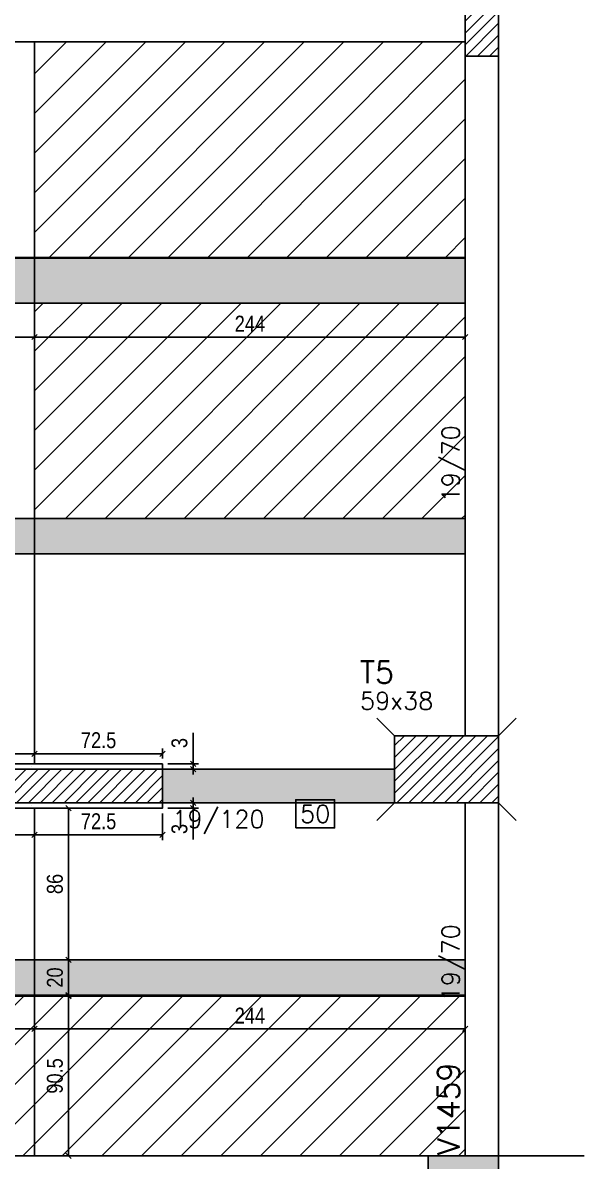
# Model space of a CAD drawing. Extents: x 1860 to 8661, y -614 to 3008.
# Drawn here: x 6780 to 7098, y 1142 to 1787 of the extents above; entities that cross this region are included whole.
import ezdxf
from ezdxf.enums import TextEntityAlignment as Align

# ---------------------------------------------------------------- set-up
doc = ezdxf.new("R2010")
doc.units = 0
for name, color, linetype in [('242', 12, 'Continuous'), ('COTA', 241, 'Continuous'), ('F-DESNIVEL-1', 254, 'Continuous'), ('F-LAJES-R', 254, 'Continuous'), ('F-PILARES-DIM', 172, 'Continuous'), ('F-PILARES-HACH', 174, 'Continuous'), ('F-PILARES-M', 170, 'Continuous'), ('F-PILARES-N', 170, 'Continuous'), ('F-PILARES-NASCE', 4, 'Continuous'), ('F-PILARES-NOME', 170, 'Continuous'), ('F-PILARES-S', 170, 'Continuous'), ('F-PILARES-V', 170, 'Continuous'), ('F-VIGAS', 3, 'Continuous'), ('F-VIGAS-DIM', 2, 'Continuous'), ('F-VIGAS-NOME', 4, 'Continuous'), ('Painéis', 200, 'Continuous')]:
    doc.layers.add(name, color=color, linetype=linetype)
doc.layers.add('F-DESNIVEL-4', color=7, linetype='Continuous', true_color=0xc3f1b6)
doc.layers.add('F-DESNIVEL-6', color=7, linetype='Continuous', true_color=0xffdebd)
doc.layers.add('Hachura', color=251, linetype='Continuous', lineweight=9)
doc.styles.add('COTA TECNICA-50', font='techl___.ttf', dxfattribs={"height": 9})
doc.styles.add('MCP', font='romans.shx')
doc.dimstyles.new('COTA PAINEL-50', dxfattribs={"dimtxt": 9, "dimasz": 3, "dimexe": 3, "dimexo": 3, "dimgap": 3, "dimtad": 1, "dimdec": 1, "dimzin": 12, "dimdsep": 46, "dimtxsty": 'COTA TECNICA-50', "dimblk1": 'OBLIQUE', "dimblk2": 'OBLIQUE', "dimsah": 1, "dimcen": 0.9, "dimclrd": 4, "dimclre": 4, "dimclrt": 240, "dimadec": 1, "dimazin": 3, "dimtfac": 1, "dimtdec": 1, "dimtmove": 0, "dimatfit": 3, "dimfxl": 1, "dimtolj": 1, "dimtzin": 12, "dimarcsym": 0})
pattern_1 = [(45, (4214.506, 480.1385), (-3.367596, 3.367596), [])]

# ---------------------------------------------------------------- blocks, each defined once
blk = doc.blocks.new('*U38')
at = {"layer": 'F-VIGAS-DIM', "color": 1}
blk.add_lwpolyline([(0, 0), (22, 0), (22, 16), (0, 16)], close=True, dxfattribs=at)
at = {"layer": 'F-VIGAS-DIM', "style": 'MCP'}
blk.add_attdef('DIM', text='', height=10, dxfattribs=at).set_placement((11, 8), align=Align.MIDDLE_CENTER)
blk = doc.blocks.new('_Oblique')
at = {"color": 0, "linetype": 'ByBlock', "lineweight": -2}
blk.add_line((-0.5, -0.5), (0.5, 0.5), dxfattribs=at)
blk = doc.blocks.new('*D97')
at = {"layer": 'COTA', "color": 4, "lineweight": -2, "transparency": 16777216}
for p, q in [((6664.51, 1624.64), (6664.51, 1605.51)), ((6786.51, 1624.64), (6786.51, 1605.51)), ((6664.51, 1608.51), (6786.51, 1608.51))]:
    blk.add_line(p, q, dxfattribs=at)
at = {"layer": 'Defpoints', "color": 0, "transparency": 16777216}
for p in [(6664.51, 1627.64), (6786.51, 1627.64), (6786.51, 1608.51)]:
    blk.add_point(p, dxfattribs=at)
at = {"layer": 'COTA', "color": 4, "lineweight": -2, "transparency": 16777216, "xscale": 3, "yscale": 3, "zscale": 3, "rotation": 180}
blk.add_blockref('_Oblique', (6664.51, 1608.51), dxfattribs=at)
at = {"layer": 'COTA', "color": 4, "lineweight": -2, "transparency": 16777216, "xscale": 3, "yscale": 3, "zscale": 3}
blk.add_blockref('_Oblique', (6786.51, 1608.51), dxfattribs=at)
at = {"layer": 'COTA', "color": 240, "transparency": 16777216, "insert": (6725.51, 1616.07), "char_height": 9, "attachment_point": 5, "style": 'COTA TECNICA-50'}
blk.add_mtext('\\A1;122', dxfattribs=at)
blk = doc.blocks.new('*D98')
at = {"layer": 'COTA', "color": 4, "lineweight": -2, "transparency": 16777216}
for p, q in [((6786.51, 1624.64), (6786.51, 1605.51)), ((7030.51, 1624.64), (7030.51, 1605.51)), ((6786.51, 1608.51), (7030.51, 1608.51))]:
    blk.add_line(p, q, dxfattribs=at)
at = {"layer": 'Defpoints', "color": 0, "transparency": 16777216}
for p in [(6786.51, 1627.64), (7030.51, 1627.64), (7030.51, 1608.51)]:
    blk.add_point(p, dxfattribs=at)
at = {"layer": 'COTA', "color": 4, "lineweight": -2, "transparency": 16777216, "xscale": 3, "yscale": 3, "zscale": 3, "rotation": 180}
blk.add_blockref('_Oblique', (6786.51, 1608.51), dxfattribs=at)
at = {"layer": 'COTA', "color": 4, "lineweight": -2, "transparency": 16777216, "xscale": 3, "yscale": 3, "zscale": 3}
blk.add_blockref('_Oblique', (7030.51, 1608.51), dxfattribs=at)
at = {"layer": 'COTA', "color": 240, "transparency": 16777216, "insert": (6908.51, 1616.08), "char_height": 9, "attachment_point": 5, "style": 'COTA TECNICA-50'}
blk.add_mtext('\\A1;244', dxfattribs=at)
blk = doc.blocks.new('*D107')
at = {"layer": 'COTA', "color": 4, "lineweight": -2, "transparency": 16777216}
for p, q in [((6710.01, 1369.64), (6710.01, 1375.44)), ((6786.51, 1369.64), (6786.51, 1375.44)), ((6710.01, 1372.44), (6786.51, 1372.44))]:
    blk.add_line(p, q, dxfattribs=at)
at = {"layer": 'Defpoints', "color": 0, "transparency": 16777216}
for p in [(6786.51, 1372.44), (6710.01, 1366.64), (6786.51, 1366.64)]:
    blk.add_point(p, dxfattribs=at)
at = {"layer": 'COTA', "color": 4, "lineweight": -2, "transparency": 16777216, "xscale": 3, "yscale": 3, "zscale": 3, "rotation": 180}
blk.add_blockref('_Oblique', (6710.01, 1372.44), dxfattribs=at)
at = {"layer": 'COTA', "color": 4, "lineweight": -2, "transparency": 16777216, "xscale": 3, "yscale": 3, "zscale": 3}
blk.add_blockref('_Oblique', (6786.51, 1372.44), dxfattribs=at)
at = {"layer": 'COTA', "color": 240, "transparency": 16777216, "insert": (6748.26, 1380.04), "char_height": 9, "attachment_point": 5, "style": 'COTA TECNICA-50'}
blk.add_mtext('\\A1;76.5', dxfattribs=at)
blk = doc.blocks.new('*D108')
at = {"layer": 'COTA', "color": 4, "lineweight": -2, "transparency": 16777216}
for p, q in [((6786.51, 1369.64), (6786.51, 1375.44)), ((6859.01, 1369.64), (6859.01, 1375.44)), ((6786.51, 1372.44), (6859.01, 1372.44))]:
    blk.add_line(p, q, dxfattribs=at)
at = {"layer": 'Defpoints', "color": 0, "transparency": 16777216}
for p in [(6859.01, 1372.44), (6786.51, 1366.64), (6859.01, 1366.64)]:
    blk.add_point(p, dxfattribs=at)
at = {"layer": 'COTA', "color": 4, "lineweight": -2, "transparency": 16777216, "xscale": 3, "yscale": 3, "zscale": 3, "rotation": 180}
blk.add_blockref('_Oblique', (6786.51, 1372.44), dxfattribs=at)
at = {"layer": 'COTA', "color": 4, "lineweight": -2, "transparency": 16777216, "xscale": 3, "yscale": 3, "zscale": 3}
blk.add_blockref('_Oblique', (6859.01, 1372.44), dxfattribs=at)
at = {"layer": 'COTA', "color": 240, "transparency": 16777216, "insert": (6822.76, 1380.04), "char_height": 9, "attachment_point": 5, "style": 'COTA TECNICA-50'}
blk.add_mtext('\\A1;72.5', dxfattribs=at)
blk = doc.blocks.new('*D110')
at = {"layer": 'COTA', "color": 4, "lineweight": -2, "transparency": 16777216}
for p, q in [((6876.33, 1366.64), (6876.33, 1384.34)), ((6862.01, 1366.64), (6879.33, 1366.64)), ((6862.11, 1363.64), (6879.33, 1363.64)), ((6876.33, 1363.64), (6876.33, 1366.64)), ((6876.33, 1363.64), (6876.33, 1360.64))]:
    blk.add_line(p, q, dxfattribs=at)
at = {"layer": 'Defpoints', "color": 0, "transparency": 16777216}
for p in [(6859.01, 1366.64), (6859.11, 1363.64), (6876.33, 1366.64)]:
    blk.add_point(p, dxfattribs=at)
at = {"layer": 'COTA', "color": 4, "lineweight": -2, "transparency": 16777216, "xscale": 3, "yscale": 3, "zscale": 3}
for p, rotation in [((6876.33, 1366.64), 270), ((6876.33, 1363.64), 90)]:
    blk.add_blockref('_Oblique', p, dxfattribs=dict(at, rotation=rotation))
at = {"layer": 'COTA', "color": 240, "transparency": 16777216, "insert": (6868.63, 1378.49), "char_height": 9, "attachment_point": 5, "rotation": 90, "style": 'COTA TECNICA-50'}
blk.add_mtext('\\A1;3', dxfattribs=at)
blk = doc.blocks.new('*D128')
at = {"layer": 'COTA', "color": 4, "lineweight": -2, "transparency": 16777216}
for p, q in [((6542.51, 1232.14), (6542.51, 1213.52)), ((6786.51, 1232.14), (6786.51, 1213.52)), ((6542.51, 1216.52), (6786.51, 1216.52))]:
    blk.add_line(p, q, dxfattribs=at)
at = {"layer": 'Defpoints', "color": 0, "transparency": 16777216}
for p in [(6542.51, 1235.14), (6786.51, 1235.14), (6786.51, 1216.52)]:
    blk.add_point(p, dxfattribs=at)
at = {"layer": 'COTA', "color": 4, "lineweight": -2, "transparency": 16777216, "xscale": 3, "yscale": 3, "zscale": 3, "rotation": 180}
blk.add_blockref('_Oblique', (6542.51, 1216.52), dxfattribs=at)
at = {"layer": 'COTA', "color": 4, "lineweight": -2, "transparency": 16777216, "xscale": 3, "yscale": 3, "zscale": 3}
blk.add_blockref('_Oblique', (6786.51, 1216.52), dxfattribs=at)
at = {"layer": 'COTA', "color": 240, "transparency": 16777216, "insert": (6664.51, 1224.08), "char_height": 9, "attachment_point": 5, "style": 'COTA TECNICA-50'}
blk.add_mtext('\\A1;244', dxfattribs=at)
blk = doc.blocks.new('*D129')
at = {"layer": 'COTA', "color": 4, "lineweight": -2, "transparency": 16777216}
for p, q in [((6786.51, 1232.14), (6786.51, 1213.52)), ((7030.51, 1232.14), (7030.51, 1213.52)), ((6786.51, 1216.52), (7030.51, 1216.52))]:
    blk.add_line(p, q, dxfattribs=at)
at = {"layer": 'Defpoints', "color": 0, "transparency": 16777216}
for p in [(6786.51, 1235.14), (7030.51, 1235.14), (7030.51, 1216.52)]:
    blk.add_point(p, dxfattribs=at)
at = {"layer": 'COTA', "color": 4, "lineweight": -2, "transparency": 16777216, "xscale": 3, "yscale": 3, "zscale": 3, "rotation": 180}
blk.add_blockref('_Oblique', (6786.51, 1216.52), dxfattribs=at)
at = {"layer": 'COTA', "color": 4, "lineweight": -2, "transparency": 16777216, "xscale": 3, "yscale": 3, "zscale": 3}
blk.add_blockref('_Oblique', (7030.51, 1216.52), dxfattribs=at)
at = {"layer": 'COTA', "color": 240, "transparency": 16777216, "insert": (6908.51, 1224.08), "char_height": 9, "attachment_point": 5, "style": 'COTA TECNICA-50'}
blk.add_mtext('\\A1;244', dxfattribs=at)
blk = doc.blocks.new('*D130')
at = {"layer": 'COTA', "color": 4, "lineweight": -2, "transparency": 16777216}
for p, q in [((6789.51, 1235.14), (6808.63, 1235.14)), ((6805.63, 1144.64), (6805.63, 1235.14)), ((6789.51, 1144.64), (6808.63, 1144.64))]:
    blk.add_line(p, q, dxfattribs=at)
at = {"layer": 'Defpoints', "color": 0, "transparency": 16777216}
for p in [(6786.51, 1235.14), (6805.63, 1235.14), (6786.51, 1144.64)]:
    blk.add_point(p, dxfattribs=at)
at = {"layer": 'COTA', "color": 4, "lineweight": -2, "transparency": 16777216, "xscale": 3, "yscale": 3, "zscale": 3}
for p, rotation in [((6805.63, 1235.14), 90), ((6805.63, 1144.64), 270)]:
    blk.add_blockref('_Oblique', p, dxfattribs=dict(at, rotation=rotation))
at = {"layer": 'COTA', "color": 240, "transparency": 16777216, "insert": (6798, 1189.89), "char_height": 9, "attachment_point": 5, "rotation": 90, "style": 'COTA TECNICA-50'}
blk.add_mtext('\\A1;90.5', dxfattribs=at)
blk = doc.blocks.new('*D131')
at = {"layer": 'COTA', "color": 4, "lineweight": -2, "transparency": 16777216}
for p, q in [((6789.51, 1341.64), (6808.63, 1341.64)), ((6805.63, 1255.64), (6805.63, 1341.64)), ((6789.51, 1255.64), (6808.63, 1255.64))]:
    blk.add_line(p, q, dxfattribs=at)
at = {"layer": 'Defpoints', "color": 0, "transparency": 16777216}
for p in [(6786.51, 1341.64), (6805.63, 1341.64), (6786.51, 1255.64)]:
    blk.add_point(p, dxfattribs=at)
at = {"layer": 'COTA', "color": 4, "lineweight": -2, "transparency": 16777216, "xscale": 3, "yscale": 3, "zscale": 3}
for p, rotation in [((6805.63, 1341.64), 90), ((6805.63, 1255.64), 270)]:
    blk.add_blockref('_Oblique', p, dxfattribs=dict(at, rotation=rotation))
at = {"layer": 'COTA', "color": 240, "transparency": 16777216, "insert": (6798.02, 1298.64), "char_height": 9, "attachment_point": 5, "rotation": 90, "style": 'COTA TECNICA-50'}
blk.add_mtext('\\A1;86', dxfattribs=at)
blk = doc.blocks.new('*D388')
at = {"layer": 'COTA', "color": 4, "lineweight": -2, "transparency": 16777216}
for p, q in [((6789.51, 1255.64), (6808.63, 1255.64)), ((6805.63, 1235.64), (6805.63, 1255.64)), ((6789.51, 1235.64), (6808.63, 1235.64))]:
    blk.add_line(p, q, dxfattribs=at)
at = {"layer": 'Defpoints', "color": 0, "transparency": 16777216}
for p in [(6786.51, 1255.64), (6805.63, 1255.64), (6786.51, 1235.64)]:
    blk.add_point(p, dxfattribs=at)
at = {"layer": 'COTA', "color": 4, "lineweight": -2, "transparency": 16777216, "xscale": 3, "yscale": 3, "zscale": 3}
for p, rotation in [((6805.63, 1255.64), 90), ((6805.63, 1235.64), 270)]:
    blk.add_blockref('_Oblique', p, dxfattribs=dict(at, rotation=rotation))
at = {"layer": 'COTA', "color": 240, "transparency": 16777216, "insert": (6798.04, 1245.64), "char_height": 9, "attachment_point": 5, "rotation": 90, "style": 'COTA TECNICA-50'}
blk.add_mtext('\\A1;20', dxfattribs=at)
blk = doc.blocks.new('*D394')
at = {"layer": 'COTA', "color": 4, "lineweight": -2, "transparency": 16777216}
for p, q in [((6710.01, 1338.64), (6710.01, 1323.51)), ((6786.51, 1338.64), (6786.51, 1323.51)), ((6710.01, 1326.51), (6786.51, 1326.51))]:
    blk.add_line(p, q, dxfattribs=at)
at = {"layer": 'Defpoints', "color": 0, "transparency": 16777216}
for p in [(6710.01, 1341.64), (6786.51, 1341.64), (6786.51, 1326.51)]:
    blk.add_point(p, dxfattribs=at)
at = {"layer": 'COTA', "color": 4, "lineweight": -2, "transparency": 16777216, "xscale": 3, "yscale": 3, "zscale": 3, "rotation": 180}
blk.add_blockref('_Oblique', (6710.01, 1326.51), dxfattribs=at)
at = {"layer": 'COTA', "color": 4, "lineweight": -2, "transparency": 16777216, "xscale": 3, "yscale": 3, "zscale": 3}
blk.add_blockref('_Oblique', (6786.51, 1326.51), dxfattribs=at)
at = {"layer": 'COTA', "color": 240, "transparency": 16777216, "insert": (6748.26, 1334.11), "char_height": 9, "attachment_point": 5, "style": 'COTA TECNICA-50'}
blk.add_mtext('\\A1;76.5', dxfattribs=at)
blk = doc.blocks.new('*D395')
at = {"layer": 'COTA', "color": 4, "lineweight": -2, "transparency": 16777216}
for p, q in [((6786.51, 1338.64), (6786.51, 1323.51)), ((6859.01, 1338.64), (6859.01, 1323.51)), ((6786.51, 1326.51), (6859.01, 1326.51))]:
    blk.add_line(p, q, dxfattribs=at)
at = {"layer": 'Defpoints', "color": 0, "transparency": 16777216}
for p in [(6786.51, 1341.64), (6859.01, 1341.64), (6859.01, 1326.51)]:
    blk.add_point(p, dxfattribs=at)
at = {"layer": 'COTA', "color": 4, "lineweight": -2, "transparency": 16777216, "xscale": 3, "yscale": 3, "zscale": 3, "rotation": 180}
blk.add_blockref('_Oblique', (6786.51, 1326.51), dxfattribs=at)
at = {"layer": 'COTA', "color": 4, "lineweight": -2, "transparency": 16777216, "xscale": 3, "yscale": 3, "zscale": 3}
blk.add_blockref('_Oblique', (6859.01, 1326.51), dxfattribs=at)
at = {"layer": 'COTA', "color": 240, "transparency": 16777216, "insert": (6822.76, 1334.11), "char_height": 9, "attachment_point": 5, "style": 'COTA TECNICA-50'}
blk.add_mtext('\\A1;72.5', dxfattribs=at)
blk = doc.blocks.new('*D396')
at = {"layer": 'COTA', "color": 4, "lineweight": -2, "transparency": 16777216}
for p, q in [((6862.01, 1344.64), (6879.33, 1344.64)), ((6862.01, 1341.64), (6879.33, 1341.64)), ((6876.33, 1344.64), (6876.33, 1347.64)), ((6876.33, 1344.64), (6876.33, 1341.64)), ((6876.33, 1341.64), (6876.33, 1323.94))]:
    blk.add_line(p, q, dxfattribs=at)
at = {"layer": 'Defpoints', "color": 0, "transparency": 16777216}
for p in [(6859.01, 1344.64), (6859.01, 1341.64), (6876.33, 1341.64)]:
    blk.add_point(p, dxfattribs=at)
at = {"layer": 'COTA', "color": 4, "lineweight": -2, "transparency": 16777216, "xscale": 3, "yscale": 3, "zscale": 3}
for p, rotation in [((6876.33, 1344.64), 270), ((6876.33, 1341.64), 90)]:
    blk.add_blockref('_Oblique', p, dxfattribs=dict(at, rotation=rotation))
at = {"layer": 'COTA', "color": 240, "transparency": 16777216, "insert": (6868.63, 1329.79), "char_height": 9, "attachment_point": 5, "rotation": 90, "style": 'COTA TECNICA-50'}
blk.add_mtext('\\A1;3', dxfattribs=at)

msp = doc.modelspace()

# ---------------------------------------------------------------- hatches: boundary and pattern name
at = {"layer": 'F-DESNIVEL-6', "linetype": 'Continuous'}
msp.add_hatch(color=256, dxfattribs=at).paths.add_polyline_path([(7009.51, 1125.64), (7049.51, 1125.64), (7049.51, 1144.64), (7009.51, 1144.64)], flags=16)
at = {"layer": 'F-PILARES-HACH', "linetype": 'Continuous'}
h = msp.add_hatch(dxfattribs=at)
h.set_pattern_fill('ANSI31', color=256, scale=1.5, style=0)
h.set_pattern_definition(pattern_1)
h.paths.add_polyline_path([(7030.51, 1767.64), (7049.51, 1767.64), (7049.51, 1894.64), (7030.51, 1894.64)], flags=16)
h = msp.add_hatch(dxfattribs=at)
h.set_pattern_fill('ANSI31', color=256, scale=1.5, style=0)
h.set_pattern_definition(pattern_1)
h.paths.add_polyline_path([(6990.51, 1344.64), (7049.51, 1344.64), (7049.51, 1382.64), (6990.51, 1382.64)], flags=16)
h = msp.add_hatch(dxfattribs=at)
h.set_pattern_fill('ANSI31', color=256, scale=1.5, style=0)
h.set_pattern_definition(pattern_1)
h.paths.add_polyline_path([(6710.01, 1344.64), (6859.01, 1344.64), (6859.01, 1363.64), (6710.01, 1363.64)], flags=16)
at = {"layer": 'Hachura', "linetype": 'ByBlock'}
h = msp.add_hatch(dxfattribs=at)
h.set_pattern_fill('ANSI31', color=256, scale=5)
h.paths.add_polyline_path([(6528.51, 1653.64), (6528.51, 1775.64), (6284.51, 1775.64), (6284.51, 1771.14), (6284.51, 1653.64)])
h.paths.add_polyline_path([(6528.51, 1505.64), (6528.51, 1627.64), (6284.51, 1627.64), (6284.51, 1505.64)])
h.paths.add_polyline_path([(6528.51, 1485.64), (6284.51, 1485.64), (6284.51, 1363.64), (6528.51, 1363.64)])
h.paths.add_polyline_path([(7030.51, 1653.64), (7030.51, 1767.64), (7030.51, 1775.64), (6786.51, 1775.64), (6786.51, 1653.64)])
h = msp.add_hatch(color=256, dxfattribs=at)
h.dxf.hatch_style = 1
h.paths.add_polyline_path([(6528.51, 1653.14), (6284.51, 1653.14), (6284.51, 1627.64), (6528.51, 1627.64)])
h.paths.add_polyline_path([(6664.51, 1653.14), (6528.51, 1653.14), (6528.51, 1627.64), (6664.51, 1627.64)])
h.paths.add_polyline_path([(6786.51, 1653.14), (6664.51, 1653.14), (6664.51, 1627.64), (6786.51, 1627.64)])
h.paths.add_polyline_path([(7030.51, 1653.14), (6786.51, 1653.14), (6786.51, 1627.64), (7030.51, 1627.64)])
h.paths.add_polyline_path([(7030.51, 1505.64), (6786.51, 1505.64), (6786.51, 1485.64), (7030.51, 1485.64)])
h.paths.add_polyline_path([(6786.51, 1505.64), (6664.51, 1505.64), (6664.51, 1485.64), (6786.51, 1485.64)])
h.paths.add_polyline_path([(6664.51, 1505.64), (6528.51, 1505.64), (6528.51, 1485.64), (6664.51, 1485.64)])
h.paths.add_polyline_path([(6528.51, 1505.64), (6284.51, 1505.64), (6284.51, 1485.64), (6528.51, 1485.64)])
h = msp.add_hatch(dxfattribs=at)
h.set_pattern_fill('ANSI31', color=256, scale=5)
h.paths.add_polyline_path([(7030.51, 1505.64), (7030.51, 1627.64), (6786.51, 1627.64), (6786.51, 1505.64)])
h = msp.add_hatch(color=256, dxfattribs=at)
h.dxf.hatch_style = 1
h.paths.add_polyline_path([(6542.51, 1235.64), (6542.51, 1255.64), (6284.51, 1255.64), (6284.51, 1235.64)])
h.paths.add_polyline_path([(6542.51, 1255.64), (6542.51, 1235.64), (6786.51, 1235.64), (6786.51, 1255.64)])
h.paths.add_polyline_path([(7030.51, 1235.64), (7030.51, 1255.64), (6786.51, 1255.64), (6786.51, 1235.64)])
h = msp.add_hatch(dxfattribs=at)
h.set_pattern_fill('ANSI31', color=256, scale=5)
h.paths.add_polyline_path([(6284.51, 1235.14), (6284.51, 1144.64), (6450.51, 1144.64), (6469.51, 1144.64), (6497.9, 1144.64), (6509.89, 1168.62), (6542.51, 1168.62), (6542.51, 1235.14)])
h.paths.add_polyline_path([(6723.01, 1144.64), (6786.51, 1144.64), (6786.51, 1235.14), (6542.51, 1235.14), (6542.51, 1144.64), (6543.54, 1144.64), (6631.04, 1144.64)])
h.paths.add_polyline_path([(6786.51, 1235.14), (6786.51, 1144.64), (6815.04, 1144.64), (6907.04, 1144.64), (6999.04, 1144.64), (7009.51, 1144.64), (7030.51, 1144.64), (7030.51, 1235.14)])

# ---------------------------------------------------------------- linework, layer by layer
at = {"layer": '242', "linetype": 'Continuous'}
for p, q in [((6784.51, 1365.14), (6784.51, 1365.14)), ((7020.01, 1363.64), (7020.01, 1363.64)), ((6784.51, 1354.14), (6784.51, 1354.14)), ((6784.51, 1354.14), (6784.51, 1354.14)), ((6784.51, 1354.14), (6784.51, 1354.14)), ((6784.51, 1343.14), (6784.51, 1343.14))]:
    msp.add_line(p, q, dxfattribs=at)
at = {"layer": 'F-DESNIVEL-1', "linetype": 'Continuous'}
for points in [[(6990.51, 1344.64), (6990.51, 1363.64), (6859.11, 1363.64)], [(6990.51, 1344.64), (6859.11, 1363.64), (6859.11, 1344.64)], [(6990.51, 1344.64), (6859.11, 1344.64), (6990.51, 1344.64)]]:
    msp.add_solid(points, dxfattribs=at)
at = {"layer": 'F-DESNIVEL-4', "linetype": 'Continuous'}
for points in [[(6859.01, 1341.64), (6859.01, 1344.64), (6859.01, 1341.64)], [(6990.51, 1344.64), (7030.51, 1344.64), (6990.51, 1344.64)], [(7030.51, 1344.64), (7030.51, 1144.64), (7030.51, 1344.64)]]:
    msp.add_solid(points, dxfattribs=at)
at = {"layer": 'F-DESNIVEL-6', "linetype": 'Continuous'}
for points in [[(7098.04, 1144.64), (7084.04, 1144.64), (7098.04, 1144.64)], [(7098.04, 1125.64), (7098.04, 1144.64), (7098.04, 1125.64)]]:
    msp.add_solid(points, dxfattribs=at)
at = {"layer": 'F-LAJES-R', "linetype": 'Continuous'}
msp.add_lwpolyline([(7030.51, 1144.64), (7030.51, 1344.64), (6990.51, 1344.64), (6859.01, 1344.64), (6859.01, 1341.64), (6710.01, 1341.64), (6710.01, 1344.64), (6284.51, 1344.64), (6284.51, 1144.64), (6450.51, 1144.64), (6469.51, 1144.64), (6543.54, 1144.64), (6631.04, 1144.64), (6723.01, 1144.64), (6815.04, 1144.64), (6907.04, 1144.64), (6999.04, 1144.64), (7009.51, 1144.64), (7030.51, 1144.64)], dxfattribs=at)
at = {"layer": 'F-PILARES-M', "linetype": 'Continuous'}
for points in [[(6859.01, 1366.64), (6710.01, 1366.64), (6710.01, 1363.64), (6859.01, 1363.64), (6859.01, 1366.64)], [(6859.01, 1344.64), (6710.01, 1344.64), (6710.01, 1341.64), (6859.01, 1341.64), (6859.01, 1344.64)], [(7009.51, 1125.64), (7049.51, 1125.64), (7049.51, 1144.64), (7009.51, 1144.64), (7009.51, 1125.64)]]:
    msp.add_lwpolyline(points, dxfattribs=at)
at = {"layer": 'F-PILARES-N', "linetype": 'Continuous'}
msp.add_lwpolyline([(6990.51, 1344.64), (7049.51, 1344.64), (7049.51, 1382.64), (6990.51, 1382.64), (6990.51, 1344.64)], dxfattribs=at)
at = {"layer": 'F-PILARES-NASCE', "linetype": 'Continuous'}
for p, q in [((6990.51, 1382.64), (6980.51, 1392.64)), ((7049.51, 1382.64), (7059.51, 1392.64)), ((6990.51, 1344.64), (6980.51, 1334.64)), ((7049.51, 1344.64), (7059.51, 1334.64))]:
    msp.add_line(p, q, dxfattribs=at)
at = {"layer": 'F-PILARES-S', "linetype": 'Continuous'}
msp.add_lwpolyline([(7030.51, 1767.64), (7049.51, 1767.64), (7049.51, 1894.64), (7030.51, 1894.64), (7030.51, 1767.64)], dxfattribs=at)
at = {"layer": 'F-PILARES-V', "linetype": 'Continuous'}
msp.add_lwpolyline([(6710.01, 1344.64), (6859.01, 1344.64), (6859.01, 1363.64), (6710.01, 1363.64), (6710.01, 1344.64)], dxfattribs=at)
at = {"layer": 'F-VIGAS'}
for points in [[(6696.01, 1775.64), (7030.51, 1775.64)], [(7030.51, 1767.64), (7030.51, 1382.64)], [(7049.51, 1382.64), (7049.51, 1767.64)], [(6990.51, 1363.64), (6859.01, 1363.64)], [(6859.01, 1344.64), (6990.51, 1344.64)], [(7030.51, 1344.64), (7030.51, 1144.64)], [(7049.51, 1144.64), (7049.51, 1344.64)], [(6815.04, 1144.64), (6723.01, 1144.64)], [(6907.04, 1144.64), (6815.04, 1144.64)], [(6999.04, 1144.64), (6907.04, 1144.64)], [(7009.51, 1144.64), (6999.04, 1144.64)], [(7084.04, 1144.64), (7049.51, 1144.64)], [(7098.04, 1144.64), (7084.04, 1144.64)]]:
    msp.add_lwpolyline(points, dxfattribs=at)
at = {"layer": 'Painéis'}
for points in [[(6786.51, 1775.64), (6786.51, 1366.64)], [(7030.51, 1653.64), (6284.51, 1653.64)], [(7030.51, 1653.14), (6284.51, 1653.14)], [(7030.51, 1627.64), (6284.51, 1627.64)], [(7030.51, 1505.64), (6284.51, 1505.64)], [(7030.51, 1485.64), (6284.51, 1485.64)], [(6786.51, 1341.64), (6786.51, 1144.64)], [(6284.51, 1255.64), (7030.51, 1255.64)], [(6284.51, 1235.64), (7030.51, 1235.64)], [(6284.51, 1235.14), (7030.51, 1235.14)]]:
    msp.add_lwpolyline(points, dxfattribs=at)

# ---------------------------------------------------------------- block references
at = {"layer": 'F-VIGAS-DIM', "linetype": 'Continuous'}
msp.add_blockref('*U38', (6934.56, 1330.38), dxfattribs=at).add_auto_attribs({'DIM': '50'})

# ---------------------------------------------------------------- texts
at = {"layer": 'F-PILARES-DIM', "linetype": 'Continuous', "style": 'MCP'}
msp.add_text('59x38', height=10, dxfattribs=at).set_placement((6970.93, 1397.4))
at = {"layer": 'F-PILARES-NOME', "linetype": 'Continuous', "style": 'MCP'}
msp.add_text('T5', height=12.5, dxfattribs=at).set_placement((6970.93, 1412.4))
at = {"layer": 'F-VIGAS-DIM', "linetype": 'Continuous', "style": 'MCP'}
for p in [(7027.38, 1514.8), (7027.38, 1232.14)]:
    msp.add_text('19/70', height=10, rotation=90, dxfattribs=at).set_placement(p)
msp.add_text('19/120', height=10, dxfattribs=at).set_placement((6864.56, 1330.38))
at = {"layer": 'F-VIGAS-NOME', "linetype": 'Continuous', "style": 'MCP'}
msp.add_text('V1459', height=12.5, rotation=90, dxfattribs=at).set_placement((7027.38, 1144.96))

# ---------------------------------------------------------------- dimensions: what is measured, and where the dimension line sits
at = {"layer": 'COTA'}
for base, p1, p2, picture, middle in [((6786.51, 1608.51), (6664.51, 1627.64), (6786.51, 1627.64), '*D97', (6725.51, 1616.07)), ((7030.51, 1608.51), (6786.51, 1627.64), (7030.51, 1627.64), '*D98', (6908.51, 1616.08)), ((6859.01, 1372.44), (6786.51, 1366.64), (6859.01, 1366.64), '*D108', (6822.76, 1380.04)), ((6859.01, 1326.51), (6786.51, 1341.64), (6859.01, 1341.64), '*D395', (6822.76, 1334.11)), ((7030.51, 1216.52), (6786.51, 1235.14), (7030.51, 1235.14), '*D129', (6908.51, 1224.08))]:
    dim = msp.add_linear_dim(base=base, p1=p1, p2=p2, dimstyle='COTA PAINEL-50', override={"dimtmove": 1}, dxfattribs=at)
    dim.commit()
    dim.dimension.update_dxf_attribs({"geometry": picture, "text_midpoint": middle})
for base, p1, p2, picture, middle in [((6786.51, 1372.44), (6710.01, 1366.64), (6786.51, 1366.64), '*D107', (6748.26, 1380.04)), ((6786.51, 1326.51), (6710.01, 1341.64), (6786.51, 1341.64), '*D394', (6748.26, 1334.11)), ((6786.51, 1216.52), (6542.51, 1235.14), (6786.51, 1235.14), '*D128', (6664.51, 1224.08))]:
    dim = msp.add_linear_dim(base=base, p1=p1, p2=p2, dimstyle='COTA PAINEL-50', dxfattribs=at)
    dim.commit()
    dim.dimension.update_dxf_attribs({"geometry": picture, "text_midpoint": middle})
for base, p1, p2, picture, middle in [((6876.33, 1366.64), (6859.11, 1363.64), (6859.01, 1366.64), '*D110', (6868.63, 1378.49)), ((6876.33, 1341.64), (6859.01, 1344.64), (6859.01, 1341.64), '*D396', (6868.63, 1329.79)), ((6805.63, 1255.64), (6786.51, 1235.64), (6786.51, 1255.64), '*D388', (6798.04, 1245.64)), ((6805.63, 1235.14), (6786.51, 1144.64), (6786.51, 1235.14), '*D130', (6798, 1189.89))]:
    dim = msp.add_linear_dim(base=base, p1=p1, p2=p2, angle=90, dimstyle='COTA PAINEL-50', dxfattribs=at)
    dim.commit()
    dim.dimension.update_dxf_attribs({"geometry": picture, "text_midpoint": middle})
dim = msp.add_linear_dim(base=(6805.63, 1341.64), p1=(6786.51, 1255.64), p2=(6786.51, 1341.64), angle=90, dimstyle='COTA PAINEL-50', override={"dimtmove": 1}, dxfattribs=at)
dim.commit()
dim.dimension.update_dxf_attribs({"geometry": '*D131', "text_midpoint": (6798.02, 1298.64)})

doc.saveas('drawing.dxf')
